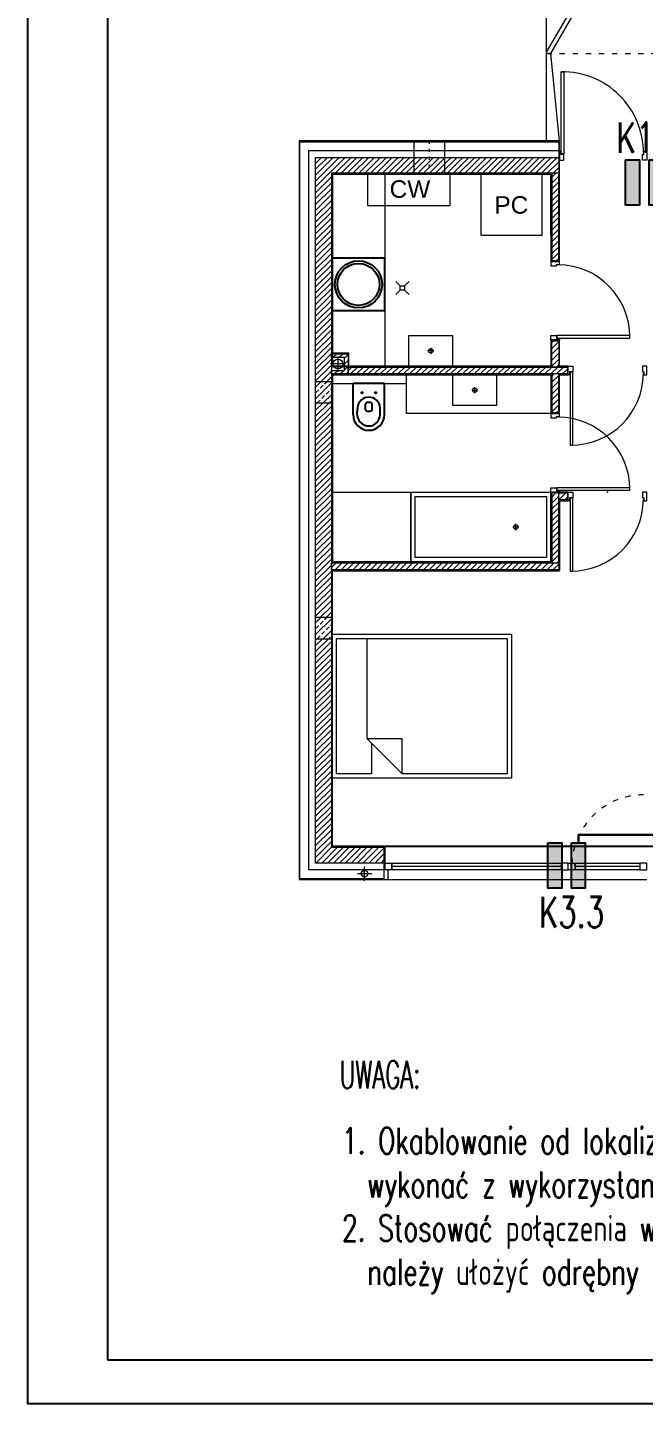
# Model space of a CAD drawing. Header units: millimetres. Extents: x 1780 to 154263, y -7240 to 17216.
# Drawn here: x 145586 to 146291, y 2437 to 4013 of the extents above; entities that cross this region are included whole.
import ezdxf

# ---------------------------------------------------------------- set-up
doc = ezdxf.new("R2010")
doc.units = ezdxf.units.MM
doc.linetypes.add('ACAD_ISO03W100', pattern=[30, 12, -18])
for name, color, linetype, lineweight in [('2d_SX_aranżacja drukowana', 200, 'Continuous', 5), ('2d_SX_aranżacja niedrukowana', 191, 'Continuous', 5), ('2d_SX_gruba przekroje', 90, 'Continuous', 20), ('2d_SX_instalacje', 200, 'Continuous', 9), ('2d_SX_instalacje - kanalizacja opadowa', 130, 'Continuous', 5), ('2d_SX_instalacje szkic - kanalizacja sanitarna', 44, 'Continuous', 5), ('2d_SX_instalacje szkic - wentylacja nawiew', 170, 'Continuous', 5), ('2d_SX_przebicia', 96, 'Continuous', 13), ('2d_SX_stolarka drzwiowa', 211, 'Continuous', 5), ('2d_SX_stolarka okienna', 5, 'Continuous', 5), ('2d_SX_stolarka okznaczenia', 251, 'Continuous', 5), ('2d_SX_szraf', 251, 'Continuous', 0), ('2d_SX_warstwy', 181, 'Continuous', 9), ('2d_SX_widok', 10, 'Continuous', 9), ('SX_PZT_utwardzona', 10, 'Continuous', 9)]:
    doc.layers.add(name, color=color, linetype=linetype, lineweight=lineweight)
doc.layers.add('2d_SX_powierzchnia', color=251, linetype='Continuous', plot=False)
doc.layers.add('2d_SX_rewizja 18 września', color=210, linetype='Continuous')
doc.layers.add('60 instalacje elektryka', color=10, linetype='Continuous')
doc.styles.add('OPIS', font='simplex.shx', dxfattribs={"width": 0.7, "height": 4})
doc.styles.add('ROMANS', font='romans.shx', dxfattribs={"height": 0.2})
doc.linetypes.add('ZIGZAG', pattern='A,0.00254,-5.08,[131,ltypeshp.shx,S=5.08,R=0,X=-5.08,Y=0],-10.16,[131,ltypeshp.shx,S=5.08,R=180,X=5.08,Y=0],-5.08', length=20.32254)

# ---------------------------------------------------------------- blocks, each defined once
blk = doc.blocks.new('PDKLD B1')
at = {"layer": '2d_SX_szraf'}
h = blk.add_hatch(dxfattribs=at)
h.set_pattern_fill('ANSI31', color=8, scale=1.5, angle=180, style=0)
h.set_pattern_definition([(225, (124921.9, -6450.6104), (3.367596, -3.367596), [])])
h.paths.add_polyline_path([(111628.7, -12612.3), (111620.7, -12612.3), (111620.7, -12712.3), (111628.7, -12712.3)])
h = blk.add_hatch(dxfattribs=at)
h.set_pattern_fill('ANSI31', color=8, scale=1.5, angle=180, style=0)
h.set_pattern_definition([(45, (4094.675, -11116.748), (-3.36759605, 3.36759605), [])])
h.paths.add_polyline_path([(111628.7, -12834.3), (111620.7, -12834.3), (111620.7, -12804.3), (111628.7, -12804.3)])
h = blk.add_hatch(dxfattribs=at)
h.set_pattern_fill('ANSI31', color=8, scale=1.5, angle=90, style=0)
h.set_pattern_definition([(45, (4094.675, -10895.748), (-3.36759605, 3.36759605), [])])
h.paths.add_polyline_path([(111387.7, -12842.3), (111387.7, -12834.3), (111638.7, -12834.3), (111638.7, -12842.3)])
h = blk.add_hatch(dxfattribs=at)
h.set_pattern_fill('ANSI31', color=8, scale=1.5, angle=180, style=0)
h.set_pattern_definition([(225, (124921.9, -6624.892), (3.367596, -3.367596), [])])
h.paths.add_polyline_path([(111628.7, -12842.3), (111620.7, -12842.3), (111620.7, -12886.5), (111628.7, -12886.5)])
h = blk.add_hatch(dxfattribs=at)
h.set_pattern_fill('ANSI31', color=8, scale=1.5, angle=180, style=0)
h.set_pattern_definition([(225, (124921.9, -6796.892), (3.367596, -3.367596), [])])
h.paths.add_polyline_path([(111628.7, -12978.5), (111620.7, -12978.5), (111620.7, -13058.5), (111628.7, -13058.5)])
h = blk.add_hatch(dxfattribs=at)
h.set_pattern_fill('ANSI31', color=8, scale=1.5, angle=90, style=0)
h.set_pattern_definition([(45, (4094.675, -11136.748), (-3.36759605, 3.36759605), [])])
h.paths.add_polyline_path([(111628.7, -12986.5), (111628.7, -12978.5), (111638.7, -12978.5), (111638.7, -12986.5)])
h = blk.add_hatch(dxfattribs=at)
h.set_pattern_fill('ANSI31', color=8, scale=1.5, angle=90, style=0)
h.set_pattern_definition([(45, (4094.675, -10886.748), (-3.36759605, 3.36759605), [])])
h.paths.add_polyline_path([(111368.7, -13066.5), (111368.7, -13058.5), (111628.7, -13058.5), (111628.7, -13066.5)])
at = {"color": 8, "ltscale": 5}
for p, q in [((111393.5, -12888.8), (111393.5, -12853.3)), ((111429.5, -12888.8), (111429.5, -12853.3)), ((111404.7, -12863.8), (111402.8, -12863.8)), ((111403.8, -12864.7), (111403.8, -12862.8)), ((111420.2, -12863.8), (111418.3, -12863.8)), ((111419.3, -12864.7), (111419.3, -12862.8)), ((111398.5, -12880.8), (111397.9, -12887.3)), ((111407.5, -12877.3), (111407.5, -12882.3)), ((111413, -12874.8), (111410, -12874.8)), ((111410, -12884.8), (111413, -12884.8)), ((111415.5, -12882.3), (111415.5, -12877.3)), ((111424.5, -12888.8), (111424.5, -12880.8))]:
    blk.add_line(p, q, dxfattribs=at)
at = {"color": 8}
blk.add_lwpolyline([(111429.7, -12769.7), (111429.7, -12709.7), (111369.7, -12709.7), (111369.7, -12769.7), (111429.7, -12769.7)], close=True, dxfattribs=at)
at = {"color": 8, "ltscale": 5}
blk.add_lwpolyline([(111429.5, -12853.3), (111393.5, -12853.3)], dxfattribs=at)
at = {"color": 8}
for radius in [27, 24]:
    blk.add_circle((111399.7, -12739.7), radius, dxfattribs=at)
at = {"color": 8, "ltscale": 5}
for centre in [(111403.8, -12863.8), (111419.3, -12863.8)]:
    blk.add_circle(centre, 0.75, dxfattribs=at)
for centre, radius, start, end in [((111411.5, -12881.8), 13, 4.5812, 175.4188), ((111411.5, -12888.8), 18, 180, 270), ((111411.9, -12887.8), 14, 178.2643, 269.1024), ((111410, -12877.3), 2.5, 90, 180), ((111410, -12882.3), 2.5, 180, 270), ((111411.5, -12888.8), 18, 270, 0), ((111411.5, -12888.8), 13, 270.9315, 0), ((111413, -12877.3), 2.5, 0, 90), ((111413, -12882.3), 2.5, 270, 0)]:
    blk.add_arc(centre, radius, start, end, dxfattribs=at)
at = {"layer": '2d_SX_aranżacja drukowana', "color": 8, "ltscale": 5}
for p, q in [((111410.4, -12613.3), (111504.1, -12613.3)), ((111410.4, -12649.8), (111410.4, -12613.3)), ((111509.7, -12613.3), (111429.7, -12613.3)), ((111504.1, -12613.3), (111504.1, -12649.8)), ((111609.7, -12613.3), (111539.7, -12613.3)), ((111539.7, -12613.3), (111539.7, -12683.3)), ((111619.7, -12613.3), (111549.7, -12613.3)), ((111609.7, -12683.3), (111609.7, -12613.3)), ((111619.7, -12683.3), (111619.7, -12613.3)), ((111504.1, -12649.8), (111410.4, -12649.8)), ((111539.7, -12683.3), (111609.7, -12683.3)), ((111454.7, -12843.3), (111369.7, -12843.3)), ((111369.7, -12843.3), (111369.7, -12853.3)), ((111369.7, -12853.3), (111454.7, -12853.3)), ((111454.7, -12853.3), (111454.7, -12843.3)), ((111454.7, -12887.5), (111454.7, -12843.3)), ((111619.7, -12843.3), (111619.7, -12887.5)), ((111619.7, -12887.5), (111454.7, -12887.5))]:
    blk.add_line(p, q, dxfattribs=at)
at = {"layer": '2d_SX_aranżacja drukowana', "color": 8}
for p, q in [((111369.7, -12977.5), (111459.7, -12977.5)), ((111369.7, -13057.5), (111369.7, -12977.5)), ((111459.7, -12977.5), (111459.7, -13057.5)), ((111459.7, -13057.5), (111369.7, -13057.5))]:
    blk.add_line(p, q, dxfattribs=at)
at = {"layer": '2d_SX_aranżacja drukowana', "color": 8, "ltscale": 5}
for points in [[(111457.3, -12833.3), (111457.3, -12798.3), (111507.3, -12798.3), (111507.3, -12833.3)], [(111557.7, -12843.3), (111557.7, -12878.3), (111507.7, -12878.3), (111507.7, -12843.3)]]:
    blk.add_lwpolyline(points, close=True, dxfattribs=at)
for points in [[(111485.8, -12815.8), (111478.8, -12815.8)], [(111482.3, -12812.3), (111482.3, -12819.3)], [(111532.7, -12864.3), (111532.7, -12857.3)], [(111529.2, -12860.8), (111536.2, -12860.8)]]:
    blk.add_lwpolyline(points, dxfattribs=at)
at = {"layer": '2d_SX_aranżacja drukowana', "color": 8}
for points in [[(111619.7, -12977.5), (111619.7, -13057.5), (111459.7, -13057.5), (111459.7, -12977.5)], [(111614.7, -12982.5), (111614.7, -13052.5), (111464.7, -13052.5), (111464.7, -12982.5)]]:
    blk.add_lwpolyline(points, close=True, dxfattribs=at)
for points in [[(111579.7, -13021), (111579.7, -13014)], [(111576.2, -13017.5), (111583.2, -13017.5)]]:
    blk.add_lwpolyline(points, dxfattribs=at)
at = {"layer": '2d_SX_aranżacja drukowana', "color": 8, "ltscale": 5}
for centre in [(111482.3, -12815.8), (111532.7, -12860.8)]:
    blk.add_circle(centre, 2.5, dxfattribs=at)
at = {"layer": '2d_SX_aranżacja drukowana', "color": 8}
blk.add_circle((111579.7, -13017.5), 2.5, dxfattribs=at)
at = {"layer": '2d_SX_aranżacja niedrukowana', "color": 8}
blk.add_line((111429.7, -12613.3), (111429.7, -12833.3), dxfattribs=at)
blk.add_lwpolyline([(111574.7, -13140.1), (111574.7, -13305.1), (111369.7, -13305.1), (111369.7, -13140.1)], close=True, dxfattribs=at)
for points in [[(111414.7, -13265.1), (111414.7, -13300.1), (111374.7, -13300.1), (111374.7, -13145.1), (111409.7, -13145.1)], [(111409.7, -13145.1), (111569.7, -13145.1), (111569.7, -13300.1), (111449.7, -13300.1)], [(111409.7, -13260.1), (111409.7, -13145.1)], [(111449.7, -13300.1), (111409.7, -13260.1)], [(111449.7, -13300.1), (111449.7, -13260.1), (111409.7, -13260.1)]]:
    blk.add_lwpolyline(points, dxfattribs=at)
at = {"layer": '2d_SX_gruba przekroje', "color": 8}
for p, q in [((111629.7, -12575.3), (111331.7, -12575.3)), ((111331.7, -12575.3), (111331.7, -13421.3)), ((111629.7, -12613.3), (111629.7, -12575.3)), ((111369.7, -12818.3), (111369.7, -12613.3)), ((111369.7, -12613.3), (111619.7, -12613.3)), ((111369.7, -12818.3), (111369.7, -12613.3)), ((111369.7, -12613.3), (111619.7, -12613.3)), ((111619.7, -12613.3), (111619.7, -12713.3)), ((111629.7, -12713.3), (111629.7, -12613.3)), ((111619.7, -12713.3), (111629.7, -12713.3)), ((111629.7, -12803.3), (111619.7, -12803.3)), ((111619.7, -12803.3), (111619.7, -12833.3)), ((111629.7, -12833.3), (111629.7, -12803.3)), ((111388.7, -12818.3), (111369.7, -12818.3)), ((111388.7, -12818.3), (111369.7, -12818.3)), ((111388.7, -12833.3), (111388.7, -12818.3)), ((111388.7, -12833.3), (111388.7, -12818.3)), ((111619.7, -12833.3), (111388.7, -12833.3)), ((111639.7, -12833.3), (111629.7, -12833.3)), ((111639.7, -12843.3), (111639.7, -12833.3)), ((111388.7, -12843.3), (111369.7, -12843.3)), ((111369.7, -12843.3), (111619.7, -12843.3)), ((111369.7, -13057.5), (111369.7, -12843.3)), ((111619.7, -12843.3), (111619.7, -12887.5)), ((111629.7, -12843.3), (111639.7, -12843.3)), ((111629.7, -12887.5), (111629.7, -12843.3)), ((111619.7, -12887.5), (111629.7, -12887.5)), ((111619.7, -13057.5), (111619.7, -12977.5)), ((111619.7, -12977.5), (111629.7, -12977.5)), ((111639.7, -12977.5), (111629.7, -12977.5)), ((111639.7, -12987.5), (111639.7, -12977.5)), ((111629.7, -12987.5), (111639.7, -12987.5)), ((111629.7, -12987.5), (111629.7, -13057.5)), ((111369.7, -13057.5), (111619.7, -13057.5)), ((111629.7, -13057.5), (111629.7, -13067.5)), ((111369.7, -13383.3), (111369.7, -13067.5)), ((111629.7, -13067.5), (111369.7, -13067.5)), ((111429.7, -13383.3), (111369.7, -13383.3)), ((111429.7, -13410.3), (111429.7, -13383.3)), ((111331.7, -13421.3), (111429.7, -13421.3)), ((111433.7, -13410.3), (111429.7, -13410.3)), ((111429.7, -13421.3), (111433.7, -13421.3)), ((111433.7, -13421.3), (111433.7, -13410.3))]:
    blk.add_line(p, q, dxfattribs=at)
at = {"layer": '2d_SX_instalacje', "color": 8}
for points in [[(111447.5, -12741.2), (111442.5, -12736.2)], [(111447.5, -12746.2), (111442.5, -12751.2)], [(111452.5, -12741.2), (111457.5, -12736.2)], [(111452.5, -12746.2), (111457.5, -12751.2)]]:
    blk.add_lwpolyline(points, dxfattribs=at)
blk.add_lwpolyline([(111447.5, -12746.2), (111447.5, -12741.2), (111452.5, -12741.2), (111452.5, -12746.2)], close=True, dxfattribs=at)
at = {"layer": '2d_SX_instalacje - kanalizacja opadowa', "color": 8}
for points in [[(111406.7, -13422.7), (111406.7, -13406.3)], [(111406.7, -13422.7), (111406.7, -13406.3)], [(111414.8, -13414.5), (111398.5, -13414.5)], [(111414.8, -13414.5), (111398.5, -13414.5)]]:
    blk.add_lwpolyline(points, dxfattribs=at)
blk.add_circle((111406.7, -13414.5), 3.75, dxfattribs=at)
blk.add_circle((111406.7, -13414.5), 3.75, dxfattribs=at)
at = {"layer": '2d_SX_instalacje szkic - kanalizacja sanitarna', "color": 8}
for points in [[(111376.2, -12822.3), (111376.2, -12839.3)], [(111384.7, -12830.8), (111367.7, -12830.8)]]:
    blk.add_lwpolyline(points, dxfattribs=at)
blk.add_circle((111376.2, -12830.8), 5.5, dxfattribs=at)
at = {"layer": '2d_SX_instalacje szkic - wentylacja nawiew', "color": 8, "linetype": 'ACAD_ISO03W100', "ltscale": 0.3}
blk.add_line((111480.7, -12575.3), (111480.7, -12613.3), dxfattribs=at)
at = {"layer": '2d_SX_powierzchnia', "color": 8}
for p, q in [((111619.7, -12613.3), (111369.7, -12613.3)), ((111369.7, -12613.3), (111369.7, -12833.3)), ((111369.7, -12833.3), (111619.7, -12833.3)), ((111619.7, -12843.3), (111369.7, -12843.3)), ((111369.7, -12843.3), (111369.7, -13057.5)), ((111629.7, -13067.5), (111629.7, -12987.5)), ((111369.7, -13057.5), (111619.7, -13057.5)), ((111369.7, -13383.3), (111369.7, -13067.5)), ((111369.7, -13067.5), (111629.7, -13067.5)), ((111789.7, -13383.3), (111369.7, -13383.3))]:
    blk.add_line(p, q, dxfattribs=at)
at = {"layer": '2d_SX_przebicia', "color": 8}
for p, q in [((111463.2, -12613.3), (111463.2, -12575.3)), ((111463.2, -12575.3), (111498.2, -12575.3)), ((111498.2, -12575.3), (111498.2, -12613.3)), ((111498.2, -12613.3), (111463.2, -12613.3)), ((111383.7, -12823.3), (111368.7, -12823.3)), ((111368.7, -12823.3), (111368.7, -12838.3)), ((111383.7, -12838.3), (111383.7, -12823.3)), ((111368.7, -12838.3), (111383.7, -12838.3))]:
    blk.add_line(p, q, dxfattribs=at)
at = {"layer": '2d_SX_stolarka drzwiowa', "color": 8}
for points in [[(111631.7, -12590.3), (111631.7, -12496.2), (111634.7, -12496.2), (111634.7, -12590.3)], [(111626.7, -12801.3), (111710.2, -12801.3), (111710.2, -12798.3), (111626.7, -12798.3)], [(111641.7, -12840.3), (111641.7, -12923.8), (111644.7, -12923.8), (111644.7, -12840.3)], [(111626.7, -12975.5), (111710.2, -12975.5), (111710.2, -12972.5), (111626.7, -12972.5)], [(111641.7, -12984.5), (111641.7, -13068), (111644.7, -13068), (111644.7, -12984.5)]]:
    blk.add_lwpolyline(points, close=True, dxfattribs=at)
for points in [[(111634.7, -12590.8), (111631.2, -12590.8), (111631.2, -12587.3), (111629.7, -12587.3), (111629.7, -12597.3), (111634.7, -12597.3), (111634.7, -12590.8)], [(111726.2, -12587.3), (111729.7, -12587.3), (111729.7, -12597.3), (111724.7, -12597.3), (111724.7, -12590.8), (111726.2, -12590.8), (111726.2, -12587.3)], [(111629.7, -12716.8), (111629.7, -12713.3), (111619.7, -12713.3), (111619.7, -12718.3), (111626.2, -12718.3), (111626.2, -12716.8), (111629.7, -12716.8)], [(111626.2, -12798.3), (111626.2, -12801.8), (111629.7, -12801.8), (111629.7, -12803.3), (111619.7, -12803.3), (111619.7, -12798.3), (111626.2, -12798.3)], [(111644.7, -12839.8), (111641.2, -12839.8), (111641.2, -12843.3), (111639.7, -12843.3), (111639.7, -12833.3), (111644.7, -12833.3), (111644.7, -12839.8)], [(111726.2, -12843.3), (111729.7, -12843.3), (111729.7, -12833.3), (111724.7, -12833.3), (111724.7, -12839.8), (111726.2, -12839.8), (111726.2, -12843.3)], [(111629.7, -12891), (111629.7, -12887.5), (111619.7, -12887.5), (111619.7, -12892.5), (111626.2, -12892.5), (111626.2, -12891), (111629.7, -12891)], [(111626.2, -12972.5), (111626.2, -12976), (111629.7, -12976), (111629.7, -12977.5), (111619.7, -12977.5), (111619.7, -12972.5), (111626.2, -12972.5)], [(111644.7, -12984), (111641.2, -12984), (111641.2, -12987.5), (111639.7, -12987.5), (111639.7, -12977.5), (111644.7, -12977.5), (111644.7, -12984)], [(111726.2, -12987.5), (111729.7, -12987.5), (111729.7, -12977.5), (111724.7, -12977.5), (111724.7, -12984), (111726.2, -12984), (111726.2, -12987.5)]]:
    blk.add_lwpolyline(points, dxfattribs=at)
at = {"layer": '2d_SX_stolarka okienna', "color": 8}
for points in [[(111429.7, -13402.3), (111437.7, -13402.3), (111437.7, -13410.3), (111429.7, -13410.3), (111429.7, -13402.3)], [(111631.7, -13402.3), (111631.7, -13410.3), (111437.7, -13410.3), (111437.7, -13402.3)], [(111639.7, -13402.3), (111631.7, -13402.3), (111631.7, -13410.3), (111639.7, -13410.3), (111639.7, -13402.3)], [(111639.7, -13402.3), (111647.7, -13402.3), (111647.7, -13410.3), (111639.7, -13410.3), (111639.7, -13402.3)], [(111721.7, -13402.3), (111721.7, -13410.3), (111647.7, -13410.3), (111647.7, -13402.3)], [(111729.7, -13402.3), (111721.7, -13402.3), (111721.7, -13410.3), (111729.7, -13410.3), (111729.7, -13402.3)]]:
    blk.add_lwpolyline(points, close=True, dxfattribs=at)
for points in [[(111631.7, -13406.3), (111437.7, -13406.3)], [(111721.7, -13406.3), (111647.7, -13406.3)]]:
    blk.add_lwpolyline(points, dxfattribs=at)
at = {"layer": '2d_SX_stolarka okienna', "color": 8, "linetype": 'ACAD_ISO03W100', "ltscale": 0.5}
blk.add_arc((111725.8, -13406.3), 82.1, 90.1168, 179.9514, dxfattribs=at)
at = {"layer": '2d_SX_stolarka okznaczenia', "color": 8}
for centre, radius, start, end in [((111632.8, -12589.1), 92.9, 0.0596, 90.7068), ((111627.7, -12799.7), 82.4, 359.9492, 89.7025), ((111643.2, -12841.3), 82.4, 269.9492, 359.7025), ((111627.7, -12974), 82.4, 359.9492, 89.7025), ((111643.2, -12985.6), 82.4, 269.9492, 359.7025)]:
    blk.add_arc(centre, radius, start, end, dxfattribs=at)
blk.add_point((111684.7, -12977.5), dxfattribs=at)
at = {"layer": '2d_SX_szraf', "color": 8, "linetype": 'ZIGZAG'}
for p, q in [((111342.7, -13410.3), (111342.7, -12586.3)), ((111342.7, -12586.3), (111628.7, -12586.3)), ((111350.7, -13410.3), (111342.7, -13410.3)), ((111428.7, -13410.3), (111350.7, -13410.3))]:
    blk.add_line(p, q, dxfattribs=at)
at = {"layer": '2d_SX_szraf', "color": 8, "linetype": 'Continuous'}
for p, q in [((111350.7, -12594.3), (111350.7, -12594.3)), ((111350.7, -12601.1), (111357.5, -12594.3)), ((111350.7, -12607.8), (111364.2, -12594.3)), ((111350.7, -12614.5), (111370.9, -12594.3)), ((111350.7, -12621.3), (111377.7, -12594.3)), ((111350.7, -12628), (111384.4, -12594.3)), ((111373.2, -12612.3), (111391.2, -12594.3)), ((111379.9, -12612.3), (111397.9, -12594.3)), ((111386.6, -12612.3), (111404.6, -12594.3)), ((111393.4, -12612.3), (111411.4, -12594.3)), ((111400.1, -12612.3), (111418.1, -12594.3)), ((111406.8, -12612.3), (111424.8, -12594.3)), ((111413.6, -12612.3), (111431.6, -12594.3)), ((111420.3, -12612.3), (111438.3, -12594.3)), ((111427, -12612.3), (111445, -12594.3)), ((111433.8, -12612.3), (111451.8, -12594.3)), ((111440.5, -12612.3), (111458.5, -12594.3)), ((111447.2, -12612.3), (111465.2, -12594.3)), ((111454, -12612.3), (111472, -12594.3)), ((111460.7, -12612.3), (111478.7, -12594.3)), ((111467.4, -12612.3), (111485.4, -12594.3)), ((111474.2, -12612.3), (111492.2, -12594.3)), ((111480.9, -12612.3), (111498.9, -12594.3)), ((111487.7, -12612.3), (111505.7, -12594.3)), ((111494.4, -12612.3), (111512.4, -12594.3)), ((111501.1, -12612.3), (111519.1, -12594.3)), ((111507.9, -12612.3), (111525.9, -12594.3)), ((111514.6, -12612.3), (111532.6, -12594.3)), ((111521.3, -12612.3), (111539.3, -12594.3)), ((111528.1, -12612.3), (111546.1, -12594.3)), ((111534.8, -12612.3), (111552.8, -12594.3)), ((111541.5, -12612.3), (111559.5, -12594.3)), ((111548.3, -12612.3), (111566.3, -12594.3)), ((111555, -12612.3), (111573, -12594.3)), ((111561.7, -12612.3), (111579.7, -12594.3)), ((111568.5, -12612.3), (111586.5, -12594.3)), ((111575.2, -12612.3), (111593.2, -12594.3)), ((111581.9, -12612.3), (111599.9, -12594.3)), ((111588.7, -12612.3), (111606.7, -12594.3)), ((111595.4, -12612.3), (111613.4, -12594.3)), ((111602.1, -12612.3), (111620.1, -12594.3)), ((111608.9, -12612.3), (111626.9, -12594.3)), ((111615.6, -12612.3), (111628.7, -12599.2)), ((111350.7, -12634.7), (111368.7, -12616.7)), ((111622.4, -12612.3), (111628.7, -12605.9)), ((111350.7, -12641.5), (111368.7, -12623.5)), ((111350.7, -12648.2), (111368.7, -12630.2)), ((111350.7, -12654.9), (111368.7, -12636.9)), ((111350.7, -12661.7), (111368.7, -12643.7)), ((111350.7, -12668.4), (111368.7, -12650.4)), ((111350.7, -12675.1), (111368.7, -12657.1)), ((111350.7, -12681.9), (111368.7, -12663.9)), ((111350.7, -12688.6), (111368.7, -12670.6)), ((111350.7, -12695.4), (111368.7, -12677.4)), ((111350.7, -12702.1), (111368.7, -12684.1)), ((111350.7, -12708.8), (111368.7, -12690.8)), ((111350.7, -12715.6), (111368.7, -12697.6)), ((111350.7, -12722.3), (111368.7, -12704.3)), ((111350.7, -12729), (111368.7, -12711)), ((111350.7, -12735.8), (111368.7, -12717.8)), ((111350.7, -12742.5), (111368.7, -12724.5)), ((111350.7, -12749.2), (111368.7, -12731.2)), ((111350.7, -12756), (111368.7, -12738)), ((111350.7, -12762.7), (111368.7, -12744.7)), ((111350.7, -12769.4), (111368.7, -12751.4)), ((111350.7, -12776.2), (111368.7, -12758.2)), ((111350.7, -12782.9), (111368.7, -12764.9)), ((111350.7, -12789.6), (111368.7, -12771.6)), ((111350.7, -12796.4), (111368.7, -12778.4)), ((111350.7, -12803.1), (111368.7, -12785.1)), ((111350.7, -12809.9), (111368.7, -12791.9)), ((111350.7, -12816.6), (111368.7, -12798.6)), ((111350.7, -12823.3), (111368.7, -12805.3)), ((111350.7, -12830.1), (111368.7, -12812.1)), ((111350.7, -12836.8), (111368.7, -12818.8)), ((111350.7, -12843.5), (111368.7, -12825.5)), ((111370.9, -12823.3), (111374.9, -12819.3)), ((111377.7, -12823.3), (111381.7, -12819.3)), ((111383.7, -12824), (111387.7, -12820)), ((111350.7, -12850.3), (111368.7, -12832.3)), ((111356.9, -12850.8), (111368.7, -12839)), ((111368.7, -12839), (111369.4, -12838.3)), ((111372.1, -12842.3), (111376.1, -12838.3)), ((111378.9, -12842.3), (111382.9, -12838.3)), ((111383.7, -12830.7), (111387.7, -12826.7)), ((111383.7, -12837.5), (111387.7, -12833.5)), ((111385.6, -12842.3), (111387.7, -12840.2)), ((111350.7, -12857.2), (111357.1, -12850.8)), ((111350.7, -12870.6), (111368.7, -12852.6)), ((111356, -12858.6), (111359.3, -12855.2)), ((111361, -12853.5), (111363.8, -12850.8)), ((111363.6, -12850.8), (111368.7, -12845.7)), ((111350.9, -12863.6), (111354.3, -12860.3)), ((111352.6, -12875.4), (111356, -12872.1)), ((111357.7, -12870.4), (111361, -12867)), ((111359, -12875.8), (111368.7, -12866.1)), ((111362.7, -12865.3), (111366.1, -12862)), ((111367.8, -12860.3), (111368.7, -12859.4)), ((111350.7, -12877.2), (111352.1, -12875.8)), ((111350.7, -12883.9), (111358.9, -12875.8)), ((111350.7, -12890.7), (111365.6, -12875.8)), ((111350.7, -12897.4), (111368.7, -12879.4)), ((111350.7, -12904.1), (111368.7, -12886.1)), ((111365.8, -12875.8), (111367.8, -12873.7)), ((111350.7, -12910.9), (111368.7, -12892.9)), ((111350.7, -12917.6), (111368.7, -12899.6)), ((111350.7, -12924.3), (111368.7, -12906.3)), ((111350.7, -12931.1), (111368.7, -12913.1)), ((111350.7, -12937.8), (111368.7, -12919.8)), ((111350.7, -12944.6), (111368.7, -12926.6)), ((111350.7, -12951.3), (111368.7, -12933.3)), ((111350.7, -12958), (111368.7, -12940)), ((111350.7, -12964.8), (111368.7, -12946.8)), ((111350.7, -12971.5), (111368.7, -12953.5)), ((111350.7, -12978.2), (111368.7, -12960.2)), ((111350.7, -12985), (111368.7, -12967)), ((111350.7, -12991.7), (111368.7, -12973.7)), ((111350.7, -12998.4), (111368.7, -12980.4)), ((111350.7, -13005.2), (111368.7, -12987.2)), ((111350.7, -13011.9), (111368.7, -12993.9)), ((111350.7, -13018.6), (111368.7, -13000.6)), ((111350.7, -13025.4), (111368.7, -13007.4)), ((111350.7, -13032.1), (111368.7, -13014.1)), ((111350.7, -13038.8), (111368.7, -13020.8)), ((111350.7, -13045.6), (111368.7, -13027.6)), ((111350.7, -13052.3), (111368.7, -13034.3)), ((111350.7, -13059.1), (111368.7, -13041.1)), ((111350.7, -13065.8), (111368.7, -13047.8)), ((111350.7, -13072.5), (111368.7, -13054.5)), ((111350.7, -13079.3), (111368.7, -13061.3)), ((111350.7, -13086), (111368.7, -13068)), ((111350.7, -13092.7), (111368.7, -13074.7)), ((111350.7, -13099.5), (111368.7, -13081.5)), ((111350.7, -13106.2), (111368.7, -13088.2)), ((111350.7, -13112.9), (111368.7, -13094.9)), ((111350.7, -13119.7), (111368.7, -13101.7)), ((111356.3, -13120.8), (111368.7, -13108.4)), ((111350.7, -13127.2), (111357.1, -13120.8)), ((111350.7, -13140.6), (111368.7, -13122.6)), ((111356, -13128.6), (111359.3, -13125.2)), ((111361, -13123.5), (111363.8, -13120.8)), ((111363.1, -13120.8), (111368.7, -13115.1)), ((111350.9, -13133.6), (111354.3, -13130.3)), ((111357.7, -13140.4), (111361, -13137)), ((111359, -13145.8), (111368.7, -13136.1)), ((111362.7, -13135.3), (111366.1, -13132)), ((111367.8, -13130.3), (111368.7, -13129.4)), ((111350.7, -13146.6), (111351.5, -13145.8)), ((111350.7, -13153.3), (111358.3, -13145.8)), ((111350.7, -13160.1), (111365, -13145.8)), ((111350.7, -13166.8), (111368.7, -13148.8)), ((111350.7, -13173.6), (111368.7, -13155.6)), ((111352.6, -13145.4), (111356, -13142.1)), ((111365.8, -13145.8), (111367.8, -13143.7)), ((111350.7, -13180.3), (111368.7, -13162.3)), ((111350.7, -13187), (111368.7, -13169)), ((111350.7, -13193.8), (111368.7, -13175.8)), ((111350.7, -13200.5), (111368.7, -13182.5)), ((111350.7, -13207.2), (111368.7, -13189.2)), ((111350.7, -13214), (111368.7, -13196)), ((111350.7, -13220.7), (111368.7, -13202.7)), ((111350.7, -13227.4), (111368.7, -13209.4)), ((111350.7, -13234.2), (111368.7, -13216.2)), ((111350.7, -13240.9), (111368.7, -13222.9)), ((111350.7, -13247.6), (111368.7, -13229.6)), ((111350.7, -13254.4), (111368.7, -13236.4)), ((111350.7, -13261.1), (111368.7, -13243.1)), ((111350.7, -13267.8), (111368.7, -13249.8)), ((111350.7, -13274.6), (111368.7, -13256.6)), ((111350.7, -13281.3), (111368.7, -13263.3)), ((111350.7, -13288), (111368.7, -13270)), ((111350.7, -13294.8), (111368.7, -13276.8)), ((111350.7, -13301.5), (111368.7, -13283.5)), ((111350.7, -13308.3), (111368.7, -13290.3)), ((111350.7, -13315), (111368.7, -13297)), ((111350.7, -13321.7), (111368.7, -13303.7)), ((111350.7, -13328.5), (111368.7, -13310.5)), ((111350.7, -13335.2), (111368.7, -13317.2)), ((111350.7, -13341.9), (111368.7, -13323.9)), ((111350.7, -13348.7), (111368.7, -13330.7)), ((111350.7, -13355.4), (111368.7, -13337.4)), ((111350.7, -13362.1), (111368.7, -13344.1)), ((111350.7, -13368.9), (111368.7, -13350.9)), ((111350.7, -13375.6), (111368.7, -13357.6)), ((111350.7, -13382.3), (111368.7, -13364.3)), ((111350.7, -13389.1), (111368.7, -13371.1)), ((111350.7, -13395.8), (111368.7, -13377.8)), ((111351, -13402.3), (111369, -13384.3)), ((111357.7, -13402.3), (111375.7, -13384.3)), ((111364.4, -13402.3), (111382.4, -13384.3)), ((111371.2, -13402.3), (111389.2, -13384.3)), ((111377.9, -13402.3), (111395.9, -13384.3)), ((111384.6, -13402.3), (111402.6, -13384.3)), ((111391.4, -13402.3), (111409.4, -13384.3)), ((111398.1, -13402.3), (111416.1, -13384.3)), ((111404.8, -13402.3), (111422.8, -13384.3)), ((111411.6, -13402.3), (111428.7, -13385.2)), ((111418.3, -13402.3), (111428.7, -13391.9)), ((111425.1, -13402.3), (111428.7, -13398.6))]:
    blk.add_line(p, q, dxfattribs=at)
at = {"layer": '2d_SX_warstwy', "color": 8}
for p, q in [((111332.7, -13420.3), (111332.7, -12576.3)), ((111332.7, -12576.3), (111628.7, -12576.3)), ((111628.7, -12576.3), (111628.7, -12594.3)), ((111350.7, -13402.3), (111350.7, -12594.3)), ((111350.7, -12594.3), (111628.7, -12594.3)), ((111628.7, -12594.3), (111628.7, -12612.3)), ((111628.7, -12612.3), (111368.7, -12612.3)), ((111368.7, -12612.3), (111368.7, -13384.3)), ((111368.7, -12823.3), (111368.7, -12819.3)), ((111368.7, -12819.3), (111387.7, -12819.3)), ((111383.7, -12823.3), (111368.7, -12823.3)), ((111383.7, -12838.3), (111383.7, -12823.3)), ((111387.7, -12819.3), (111387.7, -12842.3)), ((111368.7, -12842.3), (111368.7, -12838.3)), ((111368.7, -12838.3), (111383.7, -12838.3)), ((111350.7, -12850.8), (111368.7, -12850.8)), ((111350.7, -12875.8), (111350.7, -12850.8)), ((111383.7, -12842.3), (111368.7, -12842.3)), ((111368.7, -12850.8), (111368.7, -12875.8)), ((111387.7, -12842.3), (111383.7, -12842.3)), ((111368.7, -12875.8), (111350.7, -12875.8)), ((111350.7, -13120.8), (111368.7, -13120.8)), ((111350.7, -13145.8), (111350.7, -13120.8)), ((111368.7, -13120.8), (111368.7, -13145.8)), ((111368.7, -13145.8), (111350.7, -13145.8)), ((111368.7, -13384.3), (111428.7, -13384.3)), ((111428.7, -13384.3), (111428.7, -13402.3)), ((111428.7, -13402.3), (111350.7, -13402.3)), ((111428.7, -13402.3), (111428.7, -13420.3)), ((111350.7, -13420.3), (111332.7, -13420.3)), ((111428.7, -13420.3), (111350.7, -13420.3))]:
    blk.add_line(p, q, dxfattribs=at)
for points in [[(111628.7, -12612.3), (111620.7, -12612.3), (111620.7, -12712.3), (111628.7, -12712.3)], [(111628.7, -12834.3), (111620.7, -12834.3), (111620.7, -12804.3), (111628.7, -12804.3)], [(111387.7, -12842.3), (111387.7, -12834.3), (111638.7, -12834.3), (111638.7, -12842.3)], [(111628.7, -12842.3), (111620.7, -12842.3), (111620.7, -12886.5), (111628.7, -12886.5)], [(111628.7, -12978.5), (111620.7, -12978.5), (111620.7, -13058.5), (111628.7, -13058.5)], [(111628.7, -12986.5), (111628.7, -12978.5), (111638.7, -12978.5), (111638.7, -12986.5)], [(111368.7, -13066.5), (111368.7, -13058.5), (111628.7, -13058.5), (111628.7, -13066.5)]]:
    blk.add_lwpolyline(points, close=True, dxfattribs=at)
at = {"layer": '2d_SX_widok', "color": 8, "linetype": 'ACAD_ISO03W100', "ltscale": 0.5}
for p, q in [((111614.7, -12575.3), (111614.7, -12475.3)), ((111614.7, -12475.3), (111829.7, -12475.3))]:
    blk.add_line(p, q, dxfattribs=at)
at = {"layer": '2d_SX_widok', "color": 8, "ltscale": 0.5}
for p, q in [((111729.7, -13383.3), (111429.7, -13383.3)), ((111429.7, -13383.3), (111429.7, -13410.3)), ((111429.7, -13421.3), (111729.7, -13421.3))]:
    blk.add_line(p, q, dxfattribs=at)
blk.add_lwpolyline([(111614.7, -12575.3), (111614.7, -11256.2)], dxfattribs=at)
at = {"layer": '2d_SX_widok', "color": 8}
blk.add_lwpolyline([(111629.7, -12575.3), (111619.7, -12475.3), (111614.7, -12475.3)], dxfattribs=at)
at = {"layer": 'SX_PZT_utwardzona', "color": 8}
for points in [[(111614.7, -12575.3), (111614.7, -12492.3), (111614.7, -12473.9), (111649.7, -12413.3)], [(111619.7, -12475.3), (111619.7, -12475.3), (111654.7, -12414.6)]]:
    blk.add_lwpolyline(points, dxfattribs=at)
at = {"layer": '60 instalacje elektryka', "char_height": 20, "width": 46.548, "attachment_point": 1, "rotation": 360, "style": 'ROMANS'}
for s, insert in [('{\\fArial|b0|i0|c238|p34;\\C8;CW}', (111435.3, -12620.5)), ('{\\fArial|b0|i0|c238|p34;\\C8;PC}', (111555.1, -12638.7))]:
    blk.add_mtext(s, dxfattribs=dict(at, insert=insert))
blk = doc.blocks.new('kontaktron')
at = {"layer": '60 instalacje elektryka', "transparency": 33554687}
h = blk.add_hatch(color=256, dxfattribs=at)
h.dxf.hatch_style = 1
h.paths.add_polyline_path([(98382.7, -9882.7), (98405.3, -9882.7), (98405.3, -9956.7), (98382.7, -9956.7)])
h = blk.add_hatch(color=256, dxfattribs=at)
h.dxf.hatch_style = 1
h.paths.add_polyline_path([(98421.3, -9882.7), (98443.8, -9882.7), (98443.8, -9956.7), (98421.3, -9956.7)])
at = {"layer": '60 instalacje elektryka'}
for points in [[(98382.7, -9882.7), (98405.3, -9882.7), (98405.3, -9956.7), (98382.7, -9956.7)], [(98421.3, -9882.7), (98443.8, -9882.7), (98443.8, -9956.7), (98421.3, -9956.7)], [(98421.3, -9882.7), (98443.8, -9882.7), (98443.8, -9956.7), (98421.3, -9956.7)]]:
    blk.add_lwpolyline(points, close=True, dxfattribs=at)

msp = doc.modelspace()

# ---------------------------------------------------------------- linework, layer by layer
at = {"layer": '60 instalacje elektryka'}
for points in [[(149790.8, 5410.6), (145586.2, 5410.6), (145586.2, 2437.4), (149790.8, 2437.4)], [(145677.7, 2487.4), (149739.7, 2487.4), (149739.7, 5360.6), (145677.7, 5360.6)]]:
    msp.add_lwpolyline(points, close=True, dxfattribs=at)
at = {"layer": '60 instalacje elektryka', "lineweight": 30}
msp.add_lwpolyline([(146216.4, 3079.5), (146216.4, 3088.5), (146327.8, 3088.5), (146327.8, 3812.6)], dxfattribs=at)

# ---------------------------------------------------------------- block references
at = {"layer": '2d_SX_rewizja 18 września'}
msp.add_blockref('PDKLD B1', (34565.1, 16458.6), dxfattribs=at)
at = {"layer": '2d_SX_rewizja 18 września', "xscale": 0.7, "yscale": 0.7, "zscale": 0.7}
for p in [(77402.4, 10779.3), (77313.6, 9997.3)]:
    msp.add_blockref('kontaktron', p, dxfattribs=at)

# ---------------------------------------------------------------- texts
at = {"layer": '60 instalacje elektryka', "lineweight": 30, "char_height": 35, "attachment_point": 1, "style": 'OPIS'}
for s, insert, width in [('\\pxql;K1.3', (146260.1, 3904.4), 77.143), ('\\pxql;K3.3', (146171.3, 3017.6), 78.167)]:
    msp.add_mtext(s, dxfattribs=dict(at, insert=insert, width=width))
at = {"layer": '60 instalacje elektryka', "color": 7, "lineweight": -3, "attachment_point": 1, "style": 'OPIS'}
for s, insert, char_height, width in [('{\\W0.6;\\C256;UWAGA:}', (145943.1, 2829.8), 31.788, 158.699), ('\\pxsm1;{\\C256;1. Okablowanie od lokalizacji centrali alarmowej do kontaktronów \\P  wykonać z wykorzystaniem przewodów typu YTDY 4x0,5mm.\\P2. Stosować połączenia w gwiazdę, to dla każdego kontaktronu \\P  należy ułożyć odrębny przewód.}', (145945.9, 2753.2), 30, 1106.795)]:
    msp.add_mtext(s, dxfattribs=dict(at, insert=insert, char_height=char_height, width=width))

doc.saveas('drawing.dxf')
